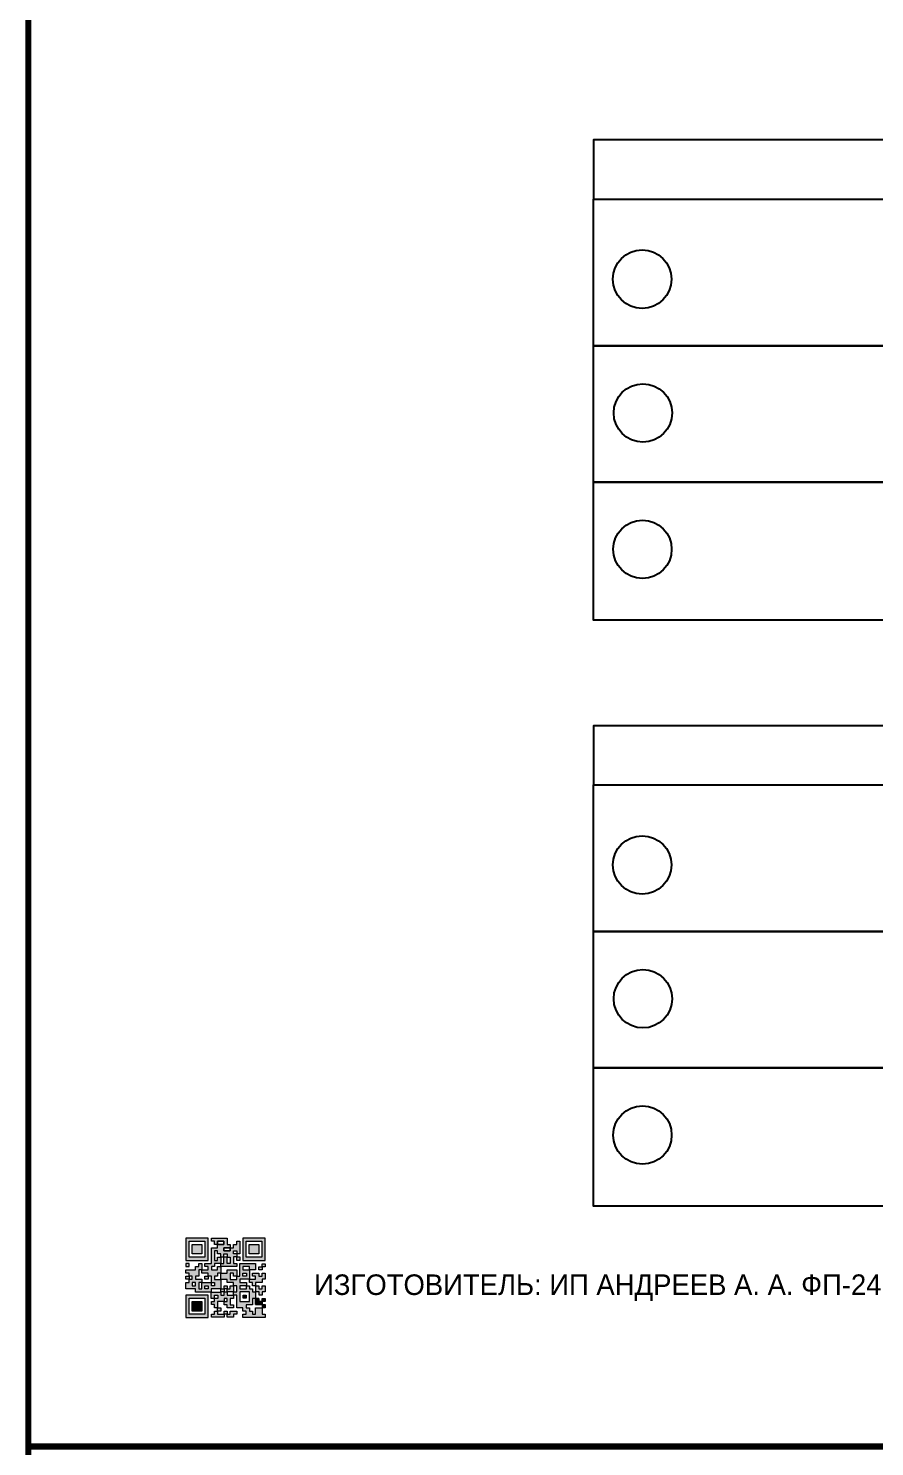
# Model space of a CAD drawing. Header units: millimetres. Extents: x 13114 to 67229, y 22859 to 38520.
# Drawn here: x 37115.6 to 37231, y 25084 to 25277.3 of the extents above; entities that cross this region are included whole.
import ezdxf

# ---------------------------------------------------------------- set-up
doc = ezdxf.new("R2010")
doc.units = ezdxf.units.MM
doc.styles.add('обычный', font='arial.ttf')

# ---------------------------------------------------------------- blocks, each defined once
blk = doc.blocks.new('QR')
at = {"lineweight": 0}
h = blk.add_hatch(color=256, dxfattribs=at)
h.dxf.hatch_style = 1
h.paths.add_polyline_path([(9241.16, 2687.38), (9242.01, 2687.38), (9242.01, 2687.83), (9241.59, 2687.83), (9241.59, 2688.68), (9239.45, 2688.68), (9239.45, 2688.25), (9239.86, 2688.25), (9239.86, 2687.83), (9240.29, 2687.83), (9240.29, 2688.25), (9241.16, 2688.25), (9241.16, 2687.83), (9240.29, 2687.83), (9240.29, 2687.38), (9239.45, 2687.38), (9239.45, 2685.22), (9238.57, 2685.22), (9238.57, 2684.8), (9239.02, 2684.8), (9239.02, 2684.37), (9238.13, 2684.37), (9238.13, 2683.92), (9239.02, 2683.92), (9239.02, 2683.5), (9239.44, 2683.5), (9239.44, 2682.64), (9239.87, 2682.64), (9239.87, 2682.18), (9239.44, 2682.18), (9239.44, 2682.64), (9238.13, 2682.64), (9238.13, 2681.76), (9237.71, 2681.76), (9237.71, 2682.64), (9238.13, 2682.64), (9238.13, 2683.07), (9237.27, 2683.07), (9237.27, 2683.51), (9237.71, 2683.51), (9237.71, 2684.37), (9238.13, 2684.37), (9238.13, 2685.22), (9237.71, 2685.22), (9237.71, 2684.8), (9237.28, 2684.8), (9237.28, 2684.38), (9235.98, 2684.38), (9235.98, 2683.92), (9236.4, 2683.92), (9236.4, 2683.49), (9236.84, 2683.49), (9236.84, 2683.07), (9236.4, 2683.07), (9236.4, 2682.64), (9235.98, 2682.64), (9235.98, 2681.76), (9237.29, 2681.76), (9237.29, 2681.33), (9239.43, 2681.33), (9239.43, 2681.76), (9240.74, 2681.76), (9240.74, 2683.05), (9239.87, 2683.05), (9239.87, 2683.5), (9240.29, 2683.5), (9240.29, 2683.91), (9240.74, 2683.91), (9240.74, 2684.81), (9240.29, 2684.81), (9240.29, 2684.79), (9240.29, 2684.37), (9239.45, 2684.37), (9239.45, 2684.8), (9239.87, 2684.8), (9239.87, 2685.21), (9240.74, 2685.21), (9240.74, 2686.1), (9240.29, 2686.1), (9240.29, 2685.64), (9239.86, 2685.64), (9239.86, 2686.95), (9240.29, 2686.95), (9240.29, 2686.52), (9240.74, 2686.52), (9240.74, 2686.1), (9241.16, 2686.1), (9241.16, 2686.53), (9241.59, 2686.53), (9241.59, 2686.1), (9242.02, 2686.1), (9242.02, 2685.21), (9241.59, 2685.21), (9241.59, 2686.1), (9241.16, 2686.1), (9241.16, 2685.21), (9240.74, 2685.21), (9240.74, 2684.81), (9242.89, 2684.81), (9242.89, 2685.22), (9242.47, 2685.22), (9242.47, 2686.11), (9242.89, 2686.11), (9242.89, 2686.52), (9242.46, 2686.52), (9242.46, 2686.95), (9242.89, 2686.95), (9242.89, 2686.52), (9243.32, 2686.52), (9243.32, 2688.26), (9242.9, 2688.26), (9242.9, 2687.83), (9242.47, 2687.83), (9242.47, 2687.38), (9242.01, 2687.38), (9242.01, 2686.94), (9241.16, 2686.94)])
h.paths.add_polyline_path([(9239.02, 2682.18), (9239.02, 2681.76), (9238.54, 2681.76), (9238.54, 2682.18)], flags=16)
h.paths.add_polyline_path([(9237.27, 2682.65), (9237.27, 2682.19), (9236.83, 2682.19), (9236.83, 2682.65)], flags=16)
h = blk.add_hatch(color=256, dxfattribs=at)
h.dxf.hatch_style = 1
h.paths.add_polyline_path([(9238.15, 2687.83), (9236.83, 2687.83), (9236.83, 2686.52), (9238.15, 2686.52)], flags=0)
h.paths.add_polyline_path([(9239.01, 2685.65), (9239.01, 2688.68), (9235.98, 2688.68), (9235.98, 2685.65)])
h.paths.add_polyline_path([(9236.41, 2686.1), (9236.41, 2688.26), (9238.56, 2688.26), (9238.56, 2686.1)], flags=16)
h.paths.add_polyline_path([(9236.83, 2686.52), (9236.83, 2687.83), (9238.15, 2687.83), (9238.15, 2686.52)], flags=0)
h = blk.add_hatch(color=256, dxfattribs=at)
h.dxf.hatch_style = 1
h.paths.add_polyline_path([(9238.15, 2686.52), (9238.15, 2687.83), (9236.83, 2687.83), (9236.83, 2686.52)])
h.paths.add_polyline_path([(9245.91, 2686.52), (9245.91, 2687.83), (9244.59, 2687.83), (9244.59, 2686.52)], flags=0)
h.paths.add_polyline_path([(9246.77, 2685.65), (9246.77, 2688.68), (9243.74, 2688.68), (9243.74, 2685.65)])
h.paths.add_polyline_path([(9244.17, 2686.1), (9244.17, 2688.26), (9246.32, 2688.26), (9246.32, 2686.1)], flags=16)
h.paths.add_polyline_path([(9244.59, 2686.52), (9244.59, 2687.83), (9245.91, 2687.83), (9245.91, 2686.52)], flags=0)
h = blk.add_hatch(color=256, dxfattribs=at)
h.dxf.hatch_style = 1
h.paths.add_polyline_path([(9240.75, 2681.76), (9240.75, 2681.35), (9241.17, 2681.35), (9241.17, 2681.76)])
h.paths.add_polyline_path([(9241.6, 2682.18), (9241.17, 2682.18), (9241.17, 2681.76), (9241.6, 2681.76)])
h.paths.add_polyline_path([(9242.47, 2681.34), (9242.47, 2682.19), (9242.02, 2682.19), (9242.02, 2681.76), (9241.6, 2681.76), (9241.6, 2681.34)])
h.paths.add_polyline_path([(9239.87, 2678.3), (9239.44, 2678.3), (9239.44, 2677.89), (9241.17, 2677.89), (9241.17, 2678.3), (9240.28, 2678.3), (9240.28, 2678.73), (9239.87, 2678.73)])
h.paths.add_polyline_path([(9240.75, 2678.73), (9240.75, 2679.19), (9240.28, 2679.19), (9240.28, 2678.73)])
h.paths.add_polyline_path([(9241.6, 2678.73), (9241.17, 2678.73), (9241.17, 2678.3), (9241.6, 2678.3)])
h.paths.add_polyline_path([(9242.02, 2678.3), (9241.6, 2678.3), (9241.6, 2677.89), (9242.48, 2677.89), (9242.48, 2678.31), (9242.9, 2678.31), (9242.9, 2678.73), (9242.02, 2678.73)])
h.paths.add_polyline_path([(9246.36, 2684.37), (9246.36, 2684.79), (9245.93, 2684.79), (9245.93, 2684.37)])
h.paths.add_polyline_path([(9246.78, 2685.2), (9246.36, 2685.2), (9246.36, 2684.79), (9246.78, 2684.79)])
h.paths.add_polyline_path([(9245.91, 2687.83), (9244.59, 2687.83), (9244.59, 2686.52), (9245.91, 2686.52)])
h = blk.add_hatch(color=256, dxfattribs=at)
h.dxf.hatch_style = 1
h.paths.add_polyline_path([(9243.32, 2686.11), (9242.89, 2686.11), (9242.89, 2685.64), (9243.32, 2685.64)])
h.paths.add_polyline_path([(9239.02, 2683.07), (9239.02, 2683.5), (9238.56, 2683.5), (9238.56, 2683.07)])
h.paths.add_polyline_path([(9236.4, 2684.8), (9236.4, 2685.22), (9235.98, 2685.22), (9235.98, 2684.8)])
h.paths.add_polyline_path([(9236.4, 2683.07), (9236.4, 2683.49), (9235.98, 2683.49), (9235.98, 2683.07)])
h = blk.add_hatch(color=256, dxfattribs=at)
h.dxf.hatch_style = 1
h.paths.add_polyline_path([(9243.32, 2682.64), (9243.32, 2683.07), (9244.62, 2683.07), (9244.62, 2684.37), (9243.74, 2684.37), (9243.74, 2684.8), (9244.62, 2684.8), (9244.62, 2684.37), (9245.48, 2684.37), (9245.48, 2685.22), (9243.32, 2685.22), (9243.32, 2683.5), (9242.89, 2683.5), (9242.89, 2683.06), (9242.01, 2683.06), (9242.01, 2683.91), (9242.47, 2683.91), (9242.47, 2683.5), (9242.89, 2683.5), (9242.89, 2684.38), (9241.59, 2684.38), (9241.59, 2683.91), (9240.74, 2683.91), (9240.74, 2683.05), (9241.59, 2683.05), (9241.59, 2682.64), (9242.47, 2682.64), (9242.47, 2682.19), (9242.91, 2682.19), (9242.91, 2681.34), (9242.48, 2681.34), (9242.48, 2680.91), (9242.91, 2680.91), (9242.91, 2679.17), (9243.75, 2679.17), (9243.75, 2678.73), (9244.2, 2678.73), (9244.2, 2678.3), (9243.75, 2678.3), (9243.75, 2677.88), (9246.78, 2677.88), (9246.78, 2678.3), (9246.35, 2678.3), (9246.35, 2679.19), (9245.48, 2679.19), (9245.48, 2678.31), (9245.05, 2678.31), (9245.05, 2678.73), (9244.62, 2678.73), (9244.62, 2679.19), (9244.2, 2679.19), (9244.2, 2679.61), (9245.05, 2679.61), (9245.05, 2680.46), (9245.48, 2680.46), (9245.48, 2681.34), (9245.04, 2681.34), (9245.04, 2681.76), (9244.63, 2681.76), (9244.63, 2682.19), (9244.21, 2682.19), (9244.21, 2681.76), (9243.32, 2681.76), (9243.32, 2682.19), (9244.21, 2682.19), (9244.21, 2682.64)])
h.paths.add_polyline_path([(9243.75, 2683.49), (9243.75, 2683.92), (9244.21, 2683.92), (9244.21, 2683.49)], flags=16)
h.paths.add_polyline_path([(9243.32, 2681.34), (9244.63, 2681.34), (9244.63, 2680.04), (9243.32, 2680.04)], flags=16)
h.paths.add_polyline_path([(9243.76, 2680.89), (9244.18, 2680.89), (9244.18, 2680.48), (9243.76, 2680.48)], flags=0)
h = blk.add_hatch(color=256, dxfattribs=at)
h.dxf.hatch_style = 1
h.paths.add_polyline_path([(9246.36, 2683.07), (9246.78, 2683.07), (9246.78, 2683.92), (9246.36, 2683.92), (9246.36, 2683.49), (9245.92, 2683.49), (9245.92, 2683.92), (9245.06, 2683.92), (9245.06, 2683.49), (9245.48, 2683.49), (9245.48, 2683.07), (9244.62, 2683.07), (9244.62, 2682.65), (9245.05, 2682.65), (9245.05, 2682.18), (9245.48, 2682.18), (9245.48, 2682.65), (9246.36, 2682.65)])
h.paths.add_polyline_path([(9246.78, 2682.18), (9246.36, 2682.18), (9246.36, 2681.75), (9245.92, 2681.75), (9245.92, 2682.18), (9245.48, 2682.18), (9245.48, 2681.34), (9245.48, 2681.34), (9245.94, 2681.34), (9245.94, 2680.91), (9246.36, 2680.91), (9246.36, 2681.34), (9246.78, 2681.34)])
h = blk.add_hatch(color=256, dxfattribs=at)
h.dxf.hatch_style = 1
h.paths.add_polyline_path([(9235.98, 2680.9), (9235.98, 2677.86), (9239.02, 2677.86), (9239.02, 2680.9)])
h.paths.add_polyline_path([(9238.57, 2680.48), (9238.57, 2678.32), (9236.41, 2678.32), (9236.41, 2680.48)], flags=16)
h.paths.add_polyline_path([(9238.15, 2680.05), (9238.15, 2678.74), (9236.83, 2678.74), (9236.83, 2680.05)], flags=0)
h = blk.add_hatch(color=256, dxfattribs=at)
h.dxf.hatch_style = 1
h.paths.add_polyline_path([(9242.02, 2680.46), (9242.48, 2680.46), (9242.48, 2680.91), (9241.58, 2680.91), (9241.58, 2681.35), (9241.17, 2681.35), (9241.17, 2680.91), (9240.75, 2680.91), (9240.75, 2681.33), (9239.43, 2681.33), (9239.43, 2680.46), (9239.86, 2680.46), (9239.86, 2680.92), (9240.3, 2680.92), (9240.3, 2680.46), (9239.86, 2680.46), (9239.86, 2680.04), (9239.44, 2680.04), (9239.44, 2679.62), (9239.86, 2679.62), (9239.86, 2679.19), (9240.29, 2679.19), (9240.29, 2680.03), (9241.18, 2680.03), (9241.18, 2680.47), (9241.6, 2680.47), (9241.6, 2680.03), (9241.18, 2680.03), (9241.18, 2679.61), (9241.6, 2679.61), (9241.6, 2679.19), (9242.47, 2679.19), (9242.47, 2679.6), (9242.02, 2679.6)])
h = blk.add_hatch(color=256, dxfattribs=at)
h.dxf.hatch_style = 1
h.paths.add_polyline_path([(9244.18, 2680.48), (9244.18, 2680.89), (9243.76, 2680.89), (9243.76, 2680.48)])
h = blk.add_hatch(color=256, dxfattribs=at)
h.dxf.hatch_style = 1
h.paths.add_polyline_path([(9238.15, 2680.05), (9236.83, 2680.05), (9236.83, 2678.74), (9238.15, 2678.74)])
h = blk.add_hatch(color=256, dxfattribs=at)
h.dxf.hatch_style = 1
h.paths.add_polyline_path([(9245.93, 2680.04), (9245.93, 2680.46), (9245.48, 2680.46), (9245.48, 2679.62), (9246.35, 2679.62), (9246.35, 2680.04)])
h.paths.add_polyline_path([(9246.78, 2680.04), (9246.78, 2680.46), (9246.35, 2680.46), (9246.35, 2680.04)])
h.paths.add_polyline_path([(9246.78, 2679.18), (9246.78, 2679.62), (9246.35, 2679.62), (9246.35, 2679.18)])
for points in [[(9237.71, 2685.22), (9238.13, 2685.22), (9238.13, 2684.37), (9237.71, 2684.37), (9237.71, 2683.51), (9237.27, 2683.51), (9237.27, 2683.07), (9238.13, 2683.07), (9238.13, 2682.64), (9237.71, 2682.64), (9237.71, 2681.76), (9238.13, 2681.76), (9238.13, 2682.64), (9239.44, 2682.64), (9239.44, 2683.5), (9239.02, 2683.5), (9239.02, 2683.07), (9238.56, 2683.07), (9238.56, 2683.5), (9239.02, 2683.5), (9239.02, 2683.92), (9238.13, 2683.92), (9238.13, 2684.37), (9239.02, 2684.37), (9239.02, 2684.8), (9238.57, 2684.8), (9238.57, 2685.22), (9239.45, 2685.22), (9239.45, 2687.38), (9240.29, 2687.38), (9240.29, 2687.83), (9239.86, 2687.83), (9239.86, 2688.25), (9239.45, 2688.25), (9239.45, 2688.68), (9241.59, 2688.68), (9241.59, 2687.83), (9242.01, 2687.83), (9242.01, 2687.38), (9242.47, 2687.38), (9242.47, 2687.83), (9242.9, 2687.83), (9242.9, 2688.26), (9243.32, 2688.26), (9243.32, 2686.52), (9242.89, 2686.52), (9242.89, 2686.11), (9243.32, 2686.11), (9243.32, 2685.64), (9242.89, 2685.64), (9242.89, 2686.11), (9242.47, 2686.11), (9242.47, 2685.22), (9242.89, 2685.22), (9242.89, 2684.81), (9240.74, 2684.81), (9240.74, 2683.91), (9241.59, 2683.91), (9241.59, 2684.38), (9242.89, 2684.38), (9242.89, 2683.5), (9242.47, 2683.5), (9242.47, 2683.91), (9242.01, 2683.91), (9242.01, 2683.06), (9242.89, 2683.06), (9242.89, 2683.5), (9243.32, 2683.5), (9243.32, 2685.22), (9245.48, 2685.22), (9245.48, 2684.37), (9244.62, 2684.37), (9244.62, 2683.07), (9245.48, 2683.07), (9245.48, 2683.49), (9245.06, 2683.49), (9245.06, 2683.92), (9245.92, 2683.92), (9245.92, 2683.49), (9246.36, 2683.49), (9246.36, 2683.92), (9246.78, 2683.92), (9246.78, 2683.07), (9246.36, 2683.07), (9246.36, 2682.65), (9245.48, 2682.65), (9245.48, 2682.18), (9245.92, 2682.18), (9245.92, 2681.75), (9246.36, 2681.75), (9246.36, 2682.18), (9246.78, 2682.18), (9246.78, 2681.34), (9246.36, 2681.34), (9246.36, 2680.91), (9245.94, 2680.91), (9245.94, 2681.34), (9245.48, 2681.34), (9245.48, 2680.46), (9245.93, 2680.46), (9245.93, 2680.04), (9246.35, 2680.04), (9246.35, 2680.46), (9246.78, 2680.46), (9246.78, 2680.04), (9246.78, 2680.04), (9246.35, 2680.04), (9246.35, 2679.62), (9246.78, 2679.62), (9246.78, 2679.18), (9246.35, 2679.18), (9246.35, 2678.3), (9246.78, 2678.3), (9246.78, 2677.88), (9243.75, 2677.88), (9243.75, 2678.3), (9244.2, 2678.3), (9244.2, 2678.73), (9243.75, 2678.73), (9243.75, 2679.17), (9242.91, 2679.17), (9242.91, 2680.91), (9242.48, 2680.91), (9242.48, 2680.46), (9242.02, 2680.46), (9242.02, 2679.6), (9242.47, 2679.6), (9242.47, 2679.19), (9241.6, 2679.19), (9241.6, 2679.61), (9241.18, 2679.61), (9241.18, 2680.03), (9240.29, 2680.03), (9240.29, 2679.19), (9240.75, 2679.19), (9240.75, 2678.73), (9240.28, 2678.73), (9240.28, 2678.3), (9241.17, 2678.3), (9241.17, 2678.73), (9241.6, 2678.73), (9241.6, 2678.3), (9242.02, 2678.3), (9242.02, 2678.73), (9242.9, 2678.73), (9242.9, 2678.31), (9242.48, 2678.31), (9242.48, 2677.89), (9241.6, 2677.89), (9241.6, 2678.3), (9241.17, 2678.3), (9241.17, 2677.89), (9239.44, 2677.89), (9239.44, 2678.3), (9239.87, 2678.3), (9239.87, 2678.73), (9240.28, 2678.73), (9240.28, 2679.19), (9240.29, 2679.19), (9239.86, 2679.19), (9239.86, 2679.62), (9239.44, 2679.62), (9239.44, 2680.04), (9239.86, 2680.04), (9239.86, 2680.46), (9239.43, 2680.46), (9239.43, 2681.33), (9237.29, 2681.33), (9237.29, 2681.76), (9235.98, 2681.76), (9235.98, 2682.64), (9236.4, 2682.64), (9236.4, 2683.07), (9235.98, 2683.07), (9235.98, 2683.49), (9236.4, 2683.49), (9236.4, 2683.92), (9235.98, 2683.92), (9235.98, 2684.38), (9237.28, 2684.38), (9237.28, 2684.8), (9237.71, 2684.8), (9237.71, 2685.22), (9237.92, 2685.22)], [(9240.74, 2686.1), (9240.74, 2686.52), (9240.29, 2686.52), (9240.29, 2686.95), (9239.86, 2686.95), (9239.86, 2685.64), (9240.29, 2685.64), (9240.29, 2686.1), (9240.74, 2686.1), (9240.74, 2686.52)], [(9240.74, 2685.21), (9239.87, 2685.21), (9239.87, 2684.8), (9239.45, 2684.8), (9239.45, 2684.37), (9240.29, 2684.37), (9240.29, 2684.79), (9240.29, 2684.81), (9240.74, 2684.81), (9240.74, 2685.21), (9239.87, 2685.21)], [(9244.62, 2684.37), (9244.62, 2684.8), (9243.74, 2684.8), (9243.74, 2684.37), (9244.62, 2684.37)], [(9240.74, 2683.05), (9240.74, 2681.76), (9239.43, 2681.76), (9239.43, 2681.33), (9240.75, 2681.33), (9240.75, 2681.35), (9240.75, 2680.91), (9241.17, 2680.91), (9241.17, 2681.35), (9241.58, 2681.35), (9241.58, 2680.91), (9242.48, 2680.91), (9242.48, 2681.34), (9242.91, 2681.34), (9242.91, 2682.19), (9242.47, 2682.19), (9242.47, 2682.64), (9241.59, 2682.64), (9241.59, 2683.05), (9240.74, 2683.05)], [(9240.74, 2683.91), (9240.29, 2683.91), (9240.29, 2683.5), (9239.87, 2683.5), (9239.87, 2683.05), (9240.74, 2683.05), (9240.74, 2683.91)], [(9244.62, 2683.07), (9243.32, 2683.07), (9243.32, 2682.64), (9244.21, 2682.64), (9244.21, 2682.19), (9243.32, 2682.19), (9243.32, 2681.76), (9244.21, 2681.76), (9244.21, 2682.19), (9244.63, 2682.19), (9244.63, 2681.76), (9245.04, 2681.76), (9245.04, 2681.34), (9245.48, 2681.34)], [(9245.48, 2682.18), (9245.05, 2682.18), (9245.05, 2682.65), (9244.62, 2682.65), (9244.62, 2683.07)], [(9239.86, 2680.46), (9239.86, 2680.92), (9240.3, 2680.92), (9240.3, 2680.46), (9239.86, 2680.46)], [(9241.6, 2681.76), (9242.02, 2681.76), (9242.02, 2682.19), (9242.47, 2682.19), (9242.47, 2681.34), (9241.6, 2681.34), (9241.6, 2681.76)], [(9245.48, 2682.18), (9245.48, 2681.34)], [(9245.48, 2680.46), (9245.05, 2680.46), (9245.05, 2679.61), (9244.2, 2679.61), (9244.2, 2679.19), (9244.62, 2679.19), (9244.62, 2678.73), (9245.05, 2678.73), (9245.05, 2678.31), (9245.48, 2678.31), (9245.48, 2679.19), (9246.35, 2679.19), (9246.35, 2679.07)], [(9246.35, 2679.62), (9245.48, 2679.62), (9245.48, 2680.46)], [(9245.48, 2680.46), (9245.48, 2679.62), (9246.35, 2679.62), (9246.35, 2680.04), (9245.93, 2680.04), (9245.93, 2680.46), (9245.48, 2680.46), (9245.48, 2679.62)], [(9246.35, 2679.62), (9246.35, 2679.18)]]:
    blk.add_lwpolyline(points, dxfattribs=at)
for points in [[(9235.98, 2685.65), (9239.01, 2685.65), (9239.01, 2688.68), (9235.98, 2688.68)], [(9243.74, 2685.65), (9246.77, 2685.65), (9246.77, 2688.68), (9243.74, 2688.68)], [(9236.41, 2688.26), (9238.56, 2688.26), (9238.56, 2686.1), (9236.41, 2686.1)], [(9236.83, 2687.83), (9238.15, 2687.83), (9238.15, 2686.52), (9236.83, 2686.52)], [(9240.29, 2687.83), (9241.16, 2687.83), (9241.16, 2688.25), (9240.29, 2688.25)], [(9240.29, 2688.25), (9241.16, 2688.25), (9241.16, 2687.83), (9240.29, 2687.83)], [(9242.01, 2687.38), (9241.16, 2687.38), (9241.16, 2686.94), (9242.01, 2686.94)], [(9241.16, 2687.38), (9242.01, 2687.38), (9242.01, 2686.94), (9241.16, 2686.94)], [(9241.16, 2686.53), (9241.59, 2686.53), (9241.59, 2686.1), (9241.16, 2686.1)], [(9242.89, 2686.52), (9242.46, 2686.52), (9242.46, 2686.95), (9242.89, 2686.95)], [(9244.17, 2688.26), (9246.32, 2688.26), (9246.32, 2686.1), (9244.17, 2686.1)], [(9244.59, 2687.83), (9245.91, 2687.83), (9245.91, 2686.52), (9244.59, 2686.52)], [(9235.98, 2684.8), (9236.4, 2684.8), (9236.4, 2685.22), (9235.98, 2685.22)], [(9241.16, 2686.1), (9240.74, 2686.1), (9240.74, 2685.21), (9241.16, 2685.21)], [(9241.59, 2686.1), (9242.02, 2686.1), (9242.02, 2685.21), (9241.59, 2685.21)], [(9245.93, 2684.79), (9246.36, 2684.79), (9246.36, 2684.37), (9245.93, 2684.37)], [(9246.36, 2685.2), (9246.78, 2685.2), (9246.78, 2684.79), (9246.36, 2684.79)], [(9236.4, 2683.07), (9236.84, 2683.07), (9236.84, 2683.49), (9236.4, 2683.49)], [(9236.83, 2682.19), (9237.27, 2682.19), (9237.27, 2682.65), (9236.83, 2682.65)], [(9239.44, 2682.64), (9239.87, 2682.64), (9239.87, 2682.18), (9239.44, 2682.18)], [(9243.75, 2683.92), (9244.21, 2683.92), (9244.21, 2683.49), (9243.75, 2683.49)], [(9235.98, 2677.86), (9239.02, 2677.86), (9239.02, 2680.9), (9235.98, 2680.9)], [(9238.54, 2682.18), (9239.02, 2682.18), (9239.02, 2681.76), (9238.54, 2681.76)], [(9240.75, 2681.76), (9241.17, 2681.76), (9241.17, 2681.35), (9240.75, 2681.35)], [(9241.17, 2682.18), (9241.6, 2682.18), (9241.6, 2681.76), (9241.17, 2681.76)], [(9243.32, 2680.04), (9244.63, 2680.04), (9244.63, 2681.34), (9243.32, 2681.34)], [(9243.76, 2680.89), (9244.18, 2680.89), (9244.18, 2680.48), (9243.76, 2680.48)], [(9236.41, 2680.48), (9238.57, 2680.48), (9238.57, 2678.32), (9236.41, 2678.32)], [(9236.83, 2680.05), (9238.15, 2680.05), (9238.15, 2678.74), (9236.83, 2678.74)], [(9241.18, 2680.03), (9241.6, 2680.03), (9241.6, 2680.47), (9241.18, 2680.47)]]:
    blk.add_lwpolyline(points, close=True, dxfattribs=at)

msp = doc.modelspace()

# ---------------------------------------------------------------- linework, layer by layer
at = {"color": 6, "lineweight": 100}
for points in [[(37115.63, 25479), (37715.63, 25479), (37715.63, 25084), (37115.63, 25084)], [(37115.63, 25479), (37715.63, 25479), (37715.63, 25084), (37115.63, 25084)], [(37115.63, 25084), (37715.63, 25084), (37715.63, 24689), (37115.63, 24689)]]:
    msp.add_lwpolyline(points, close=True, dxfattribs=at)
for points in [[(37192.7, 25253.99), (37336.46, 25253.99), (37336.46, 25262.05), (37192.7, 25262.05)], [(37192.7, 25253.99), (37336.46, 25253.99), (37336.46, 25196.6), (37192.7, 25196.6)], [(37192.7, 25174.18), (37336.46, 25174.18), (37336.46, 25182.23), (37192.7, 25182.23)], [(37192.7, 25174.18), (37336.46, 25174.18), (37336.46, 25116.78), (37192.7, 25116.78)]]:
    msp.add_lwpolyline(points, close=True)
for points in [[(37251.11, 25234), (37192.7, 25234), (37336.46, 25234)], [(37251.11, 25215.42), (37192.7, 25215.42), (37336.46, 25215.42)], [(37251.11, 25154.19), (37192.7, 25154.19), (37336.46, 25154.19)], [(37251.11, 25135.61), (37192.7, 25135.61), (37336.46, 25135.61)]]:
    msp.add_lwpolyline(points)
for centre in [(37199.32, 25243.08), (37199.42, 25224.85), (37199.36, 25206.27), (37199.32, 25163.26), (37199.42, 25145.03), (37199.36, 25126.46)]:
    msp.add_circle(centre, 3.98)

# ---------------------------------------------------------------- block references
at = {"color": 22, "lineweight": 100, "true_color": 0xbb1e10}
msp.add_blockref('QR', (27901.14, 22423.73), dxfattribs=at)

# ---------------------------------------------------------------- texts
at = {"lineweight": 0, "insert": (37228.63, 25105.66), "char_height": 2.8, "width": 191.3484, "attachment_point": 5, "style": 'обычный'}
msp.add_mtext('\\pi-8.4,l8.4,t8.4;{\\fProxima Nova Rg|b0|i0|c204|p2;ИЗГОТОВИТЕЛЬ: ИП АНДРЕЕВ А. А.\\fProxima Nova Rg|b0|i0|c0|p2; \\fProxima Nova Rg|b0|i0|c204|p2;ФП-24 - 2022/ 200-25-1440 ГОСТ 34428-2018-Е\\H1.2266x; }', dxfattribs=at)

doc.saveas('drawing.dxf')
